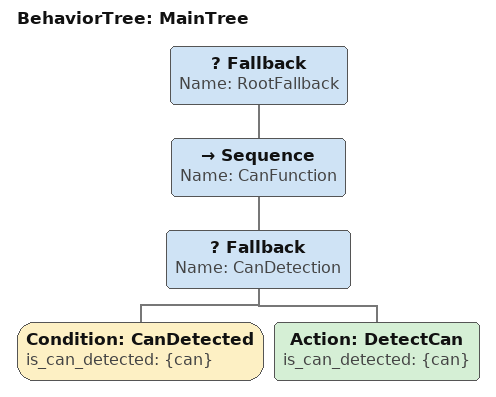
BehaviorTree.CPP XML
<root main_tree_to_execute = "MainTree">
    <BehaviorTree ID="MainTree">
        <Fallback Name="RootFallback">
            <Sequence Name="CanFunction">
                <Fallback Name="CanDetection">
                    <Condition ID="CanDetected" is_can_detected="{can}"/>
                    <Action ID="DetectCan" is_can_detected="{can}"/>
                </Fallback>
            </Sequence>
        </Fallback>
    </BehaviorTree>
</root>
